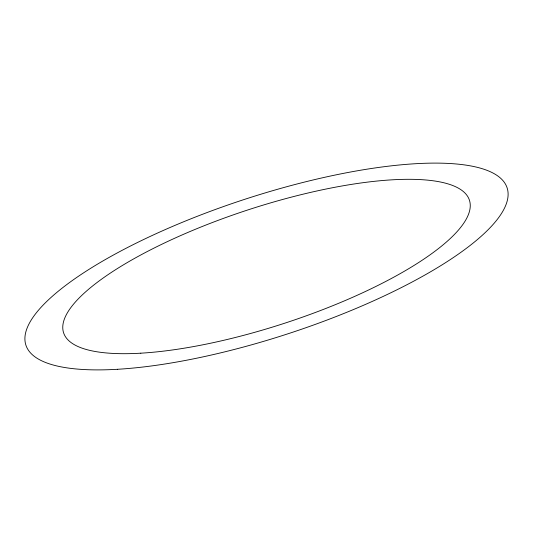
<?xml version="1.0" encoding="UTF-8"?>
<svg xmlns="http://www.w3.org/2000/svg" width="533" height="533" viewBox="0 0 533 533"><rect width="100%" height="100%" fill="white"/><g stroke="black" fill="none" stroke-linecap="round" stroke-linejoin="round"><path stroke-width="0.8" d="M117.453 369.289A253.135 70.623 -18.1 0 0 505.704 205.412A253.135 70.623 -18.1 0 0 176.343 224.806A253.135 70.623 -18.1 0 0 117.453 369.289M140.799 353.186A213.486 59.563 -18.1 0 0 468.234 214.979A213.486 59.563 -18.1 0 0 190.468 231.335A213.486 59.563 -18.1 0 0 140.799 353.186"/></g></svg>
